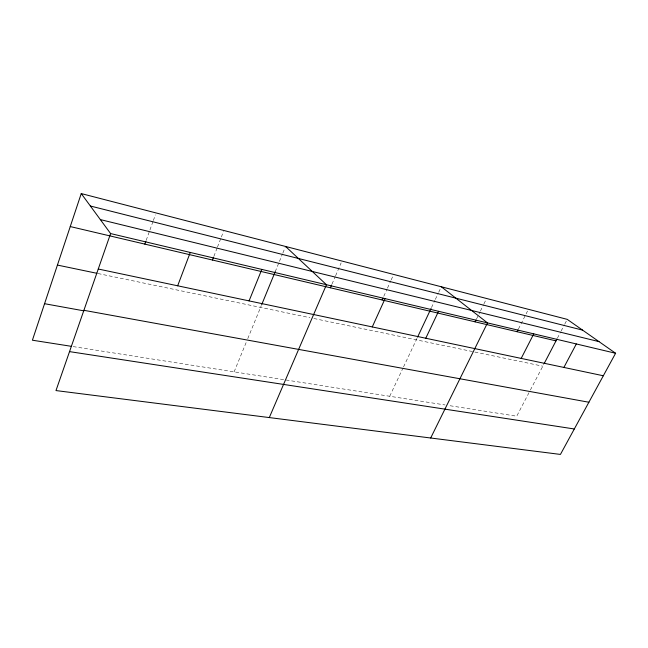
<?xml version="1.0" encoding="UTF-8"?>
<svg xmlns="http://www.w3.org/2000/svg" width="648" height="648" viewBox="0 0 648 648"><rect width="100%" height="100%" fill="white"/><g stroke="black" fill="none" stroke-linecap="round" stroke-linejoin="round"><path stroke-width="0.49" stroke-dasharray="3.24 2.43" d="M146.197 240.335L149.607 230.891M149.947 229.943L153.017 221.446M153.357 220.498L155.407 214.836M213.881 256.333L217.096 248.03M217.453 247.107L221.025 237.873M221.381 236.949L223.519 231.417M234.114 371.855L246.993 340.484M247.747 338.645L261.314 305.573M275.206 271.714L279.045 262.359M279.426 261.428L282.496 253.943M282.876 253.004L285.185 247.39M331.987 284.091L335.17 276.72M335.575 275.797L341.148 262.894M383.778 296.314L387.075 289.016M387.488 288.109L390.785 280.819M391.198 279.904L393.255 275.351M389.707 396.268L402.667 368.761M403.518 366.954L417.134 338.045M431.495 307.557L434.905 300.324M435.326 299.425L438.307 293.09M438.737 292.191L440.438 288.571M476.458 319.148L479.974 311.963M480.411 311.064L483.489 304.771M483.926 303.872L486.122 299.384M518.441 329.03L527.504 311.105M528.995 392.672L516.723 416.202L448.991 405.575M530.372 390.031L543.713 364.443M557.402 338.183L560.674 331.914M561.144 331.015L564.416 324.737M564.886 323.846L566.287 321.157M73.159 346.599L445.063 404.959M98.018 273.537L309.938 317.682M313.891 318.508L542.797 366.193"/><path stroke-width="0.97" d="M81.243 193.574L110.597 233.564L55.979 390.574L560.431 454.426L615.6 353.257L567.219 319.359L81.243 193.574L32.4 340.208L71.175 346.291M144.836 244.11L145.857 241.283M177.665 285.8L190.269 252.453M212.455 260.026L213.524 257.256M249.075 300.891L261.833 269.406M261.687 304.657L275.206 271.714M269.293 417.579L326.446 284.723L285.566 246.459M330.391 287.785L331.59 285.015M382.126 299.959L382.952 298.137M372.268 326.932L385.098 298.623M417.555 337.146L431.066 308.464M425.776 338.24L438.558 311.299M475.138 321.845L476.013 320.047M430.677 437.999L487.499 322.898L441.288 286.764M517.08 331.719L517.987 329.921M521.195 358.409L533.766 333.858M544.166 363.569L556.94 339.082M563.89 367.432L576.323 343.95M69.53 351.621L574.306 428.976M83.9 310.311L588.894 402.238M44.558 303.701L83.981 310.862M57.429 265.081L97.03 273.326M98.269 269.017L603.32 375.767M70.259 226.565L556 340.872M110.597 233.564L615.6 353.257M100.343 219.591L599.011 341.634M90.38 206.015L582.568 330.116"/></g></svg>
